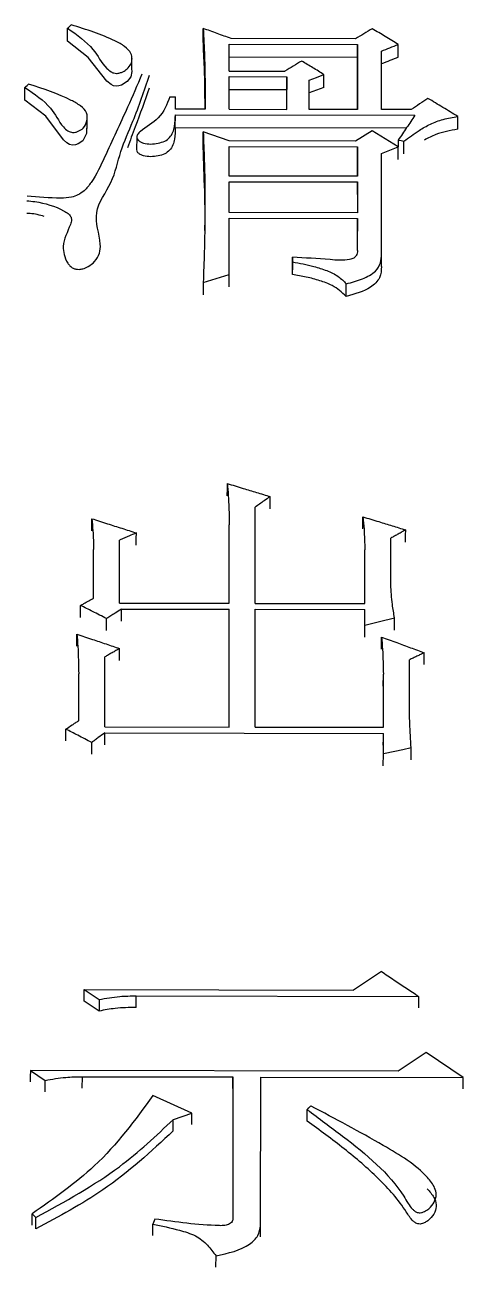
# Model space of a CAD drawing. Header units: millimetres. Extents: x 2451 to 4400, y 944 to 2322.
# Drawn here: x 2895.2 to 2897.75, y 2083.8 to 2091.03 of the extents above; entities that cross this region are included whole.
import ezdxf

# ---------------------------------------------------------------- set-up
doc = ezdxf.new("R2010")
doc.units = ezdxf.units.MM

msp = doc.modelspace()

# ---------------------------------------------------------------- linework, layer by layer
at = {"color": 7, "linetype": 'Continuous', "lineweight": 25}
for p, q in [((2895.4504, 2090.9407), (2895.4507, 2091.0155)), ((2897.1274, 2090.9538), (2896.4026, 2090.9551)), ((2896.3918, 2090.9226), (2897.1382, 2090.9212)), ((2896.3918, 2090.766), (2896.3918, 2090.9226)), ((2897.1382, 2090.9212), (2897.1382, 2090.5418)), ((2897.2788, 2090.5415), (2897.2788, 2090.8819)), ((2895.8237, 2090.7788), (2895.824, 2090.8534)), ((2896.3915, 2090.8479), (2897.1379, 2090.8466)), ((2897.138, 2090.5418), (2897.1379, 2090.8466)), ((2896.3918, 2090.766), (2896.7163, 2090.7654)), ((2896.3918, 2090.7333), (2896.7271, 2090.7327)), ((2896.3918, 2090.5432), (2896.3918, 2090.7333)), ((2896.7271, 2090.7327), (2896.7269, 2090.6583)), ((2896.7272, 2090.5426), (2896.7271, 2090.7327)), ((2896.3916, 2090.6589), (2896.7269, 2090.6583)), ((2896.7269, 2090.5426), (2896.7269, 2090.6583)), ((2896.857, 2090.5423), (2896.857, 2090.7128)), ((2896.0457, 2090.616), (2896.0781, 2090.616)), ((2896.0781, 2090.5438), (2896.0781, 2090.616)), ((2895.5647, 2090.4315), (2895.565, 2090.5056)), ((2896.0779, 2090.4368), (2896.0781, 2090.5109)), ((2896.2512, 2090.5434), (2896.0781, 2090.5438)), ((2896.0781, 2090.5109), (2897.4735, 2090.5083)), ((2896.3918, 2090.5432), (2896.7272, 2090.5426)), ((2897.1382, 2090.5418), (2896.857, 2090.5423)), ((2897.4519, 2090.5412), (2897.2788, 2090.5415)), ((2897.7221, 2090.4272), (2897.7224, 2090.5013)), ((2896.0779, 2090.4368), (2897.4237, 2090.4343)), ((2895.8529, 2090.3812), (2895.8526, 2090.3073)), ((2896.3918, 2090.3589), (2896.2404, 2090.4119)), ((2897.1274, 2090.3575), (2896.3918, 2090.3589)), ((2897.2248, 2090.4167), (2897.1274, 2090.3575)), ((2897.3762, 2090.3241), (2897.2248, 2090.4167)), ((2897.3762, 2090.3637), (2897.3761, 2090.3242)), ((2896.2472, 2090.0832), (2896.2401, 2090.3379)), ((2896.3918, 2090.3259), (2897.1382, 2090.3245)), ((2896.3918, 2090.154), (2896.3918, 2090.3259)), ((2897.1382, 2090.3245), (2897.1382, 2090.1526)), ((2897.2788, 2090.2847), (2897.3762, 2090.3241)), ((2897.2788, 2089.6999), (2897.2788, 2090.2847)), ((2897.138, 2090.1526), (2897.138, 2090.2507)), ((2897.1382, 2090.1526), (2896.3918, 2090.154)), ((2896.3918, 2090.1209), (2897.1382, 2090.1195)), ((2896.3918, 2089.9416), (2896.3918, 2090.1209)), ((2897.1382, 2090.1195), (2897.1382, 2089.9402)), ((2897.1382, 2089.9402), (2896.3918, 2089.9416)), ((2896.3918, 2089.9083), (2897.1382, 2089.907)), ((2896.3918, 2089.5811), (2896.3918, 2089.9083)), ((2897.1382, 2089.907), (2897.138, 2089.8337)), ((2897.1382, 2089.7202), (2897.1382, 2089.907)), ((2896.7596, 2089.6808), (2896.7594, 2089.6079)), ((2896.7594, 2089.581), (2896.7596, 2089.654)), ((2896.7596, 2089.654), (2896.7596, 2089.6808)), ((2897.2786, 2089.627), (2897.2788, 2089.6999)), ((2896.2404, 2089.5344), (2896.3918, 2089.5811)), ((2897.073, 2089.4533), (2897.0733, 2089.5262)), ((2896.5431, 2087.665), (2896.5432, 2088.2253)), ((2896.3915, 2088.0512), (2896.3917, 2088.1222)), ((2896.3917, 2087.6653), (2896.3917, 2088.1222)), ((2896.3914, 2087.6653), (2896.3915, 2088.0512)), ((2897.3328, 2087.7747), (2897.3328, 2088.0446)), ((2895.6018, 2087.9082), (2895.602, 2087.9787)), ((2895.602, 2087.6946), (2895.602, 2087.9787)), ((2895.7534, 2087.6665), (2895.7535, 2088.0337)), ((2897.1811, 2087.9053), (2897.1814, 2087.9758)), ((2897.1813, 2087.6638), (2897.1814, 2087.9758)), ((2895.7534, 2087.6665), (2896.3917, 2087.6653)), ((2895.7643, 2087.6317), (2896.3917, 2087.6305)), ((2896.3914, 2087.5605), (2896.3917, 2087.6305)), ((2896.3915, 2086.9446), (2896.3917, 2087.6305)), ((2896.543, 2086.9443), (2896.5431, 2087.6303)), ((2896.5431, 2087.665), (2897.1813, 2087.6638)), ((2896.5431, 2087.6303), (2897.1813, 2087.6291)), ((2897.1813, 2087.5386), (2897.1813, 2087.6291)), ((2895.6775, 2087.5062), (2895.6777, 2087.5762)), ((2897.1811, 2087.4687), (2897.1813, 2087.5386)), ((2895.6668, 2086.9459), (2895.6669, 2087.3529)), ((2897.4408, 2087.0763), (2897.4409, 2087.3357)), ((2895.5151, 2087.1857), (2895.5154, 2087.2552)), ((2895.5153, 2086.9814), (2895.5154, 2087.2552)), ((2897.2892, 2087.1825), (2897.2894, 2087.252)), ((2897.2894, 2086.9429), (2897.2894, 2087.252)), ((2895.6665, 2086.8417), (2895.6668, 2086.9107)), ((2895.6668, 2086.9459), (2896.3915, 2086.9446)), ((2895.6668, 2086.9107), (2897.2894, 2086.9077)), ((2896.543, 2086.9443), (2897.2894, 2086.9429)), ((2897.2893, 2086.7878), (2897.2894, 2086.9077)), ((2895.5908, 2086.7855), (2895.591, 2086.8545)), ((2897.2891, 2086.7189), (2897.2893, 2086.7878)), ((2897.2782, 2085.5204), (2897.1159, 2085.4124)), ((2895.5472, 2085.3481), (2895.5474, 2085.4153)), ((2895.5474, 2085.4153), (2895.634, 2085.3573)), ((2895.5474, 2085.4153), (2897.1159, 2085.4124)), ((2895.8501, 2085.3111), (2895.8503, 2085.3786)), ((2895.8503, 2085.3786), (2897.4945, 2085.3756)), ((2895.6337, 2085.2899), (2895.5472, 2085.3478)), ((2895.634, 2085.3573), (2895.6337, 2085.2899)), ((2897.5377, 2085.0493), (2897.3754, 2084.9405)), ((2897.754, 2084.9034), (2897.5377, 2085.0493)), ((2895.2336, 2084.9445), (2895.3201, 2084.886)), ((2897.3754, 2084.9405), (2895.2336, 2084.9445)), ((2895.3199, 2084.8195), (2895.3201, 2084.886)), ((2895.5362, 2084.8407), (2895.5365, 2084.9075)), ((2895.5365, 2084.9075), (2896.4127, 2084.9059)), ((2896.4127, 2084.9059), (2896.4124, 2084.0849)), ((2896.5746, 2084.0404), (2896.5749, 2084.9056)), ((2896.5749, 2084.9056), (2897.754, 2084.9034)), ((2896.1746, 2084.6947), (2895.9475, 2084.7974)), ((2896.8451, 2084.6489), (2896.8454, 2084.7155)), ((2896.0661, 2084.5919), (2896.0663, 2084.6584)), ((2896.0664, 2084.6584), (2896.1746, 2084.6947)), ((2895.2439, 2084.0434), (2895.2441, 2084.1092)), ((2895.2441, 2084.1092), (2895.2657, 2084.0871)), ((2895.2655, 2084.0215), (2895.2657, 2084.0871)), ((2895.9581, 2084.0784), (2895.9472, 2084.0489)), ((2896.5744, 2083.9746), (2896.5746, 2084.0403)), ((2896.3147, 2083.7981), (2896.315, 2083.8635))]:
    msp.add_line(p, q, dxfattribs=at)
at = {"color": 7, "linetype": 'Continuous', "lineweight": 25, "flags": 128}
for points in [[(2895.4507, 2091.0155), (2895.4562, 2091.0204), (2895.4643, 2091.0277), (2895.4723, 2091.0349)], [(2896.2401, 2090.9392), (2896.2402, 2090.9811), (2896.2403, 2091.014)], [(2895.8221, 2090.7778), (2895.8256, 2090.7622), (2895.8189, 2090.7319), (2895.7967, 2090.7042), (2895.7644, 2090.6841), (2895.7498, 2090.6794), (2895.7349, 2090.6778), (2895.7186, 2090.6805), (2895.7034, 2090.6872), (2895.6791, 2090.707), (2895.5699, 2090.8445), (2895.4504, 2090.9407), (2895.4504, 2090.9407)], [(2897.1379, 2090.8466), (2897.1381, 2090.8884), (2897.1382, 2090.9212)], [(2897.3759, 2090.8461), (2897.3761, 2090.8879), (2897.3762, 2090.9208)], [(2896.857, 2090.7128), (2896.9002, 2090.7291), (2896.9435, 2090.7453)], [(2896.9432, 2090.6709), (2896.9434, 2090.7126), (2896.9435, 2090.7453)], [(2895.2017, 2090.5957), (2895.2017, 2090.6228), (2895.2018, 2090.6464), (2895.2019, 2090.67)], [(2895.2019, 2090.67), (2895.2074, 2090.675), (2895.2155, 2090.6823), (2895.2236, 2090.6896)], [(2896.9432, 2090.6709), (2896.9, 2090.6547), (2896.8567, 2090.6384)], [(2895.5613, 2090.4321), (2895.5615, 2090.4021), (2895.54, 2090.3586), (2895.5125, 2090.3409), (2895.496, 2090.3357), (2895.4793, 2090.3345), (2895.4617, 2090.3387), (2895.4461, 2090.3476), (2895.4265, 2090.366), (2895.3233, 2090.5027), (2895.2017, 2090.5957), (2895.2017, 2090.5957)], [(2896.2401, 2090.3379), (2896.2403, 2090.3793), (2896.2404, 2090.4119)], [(2897.3762, 2090.3637), (2897.3924, 2090.3603), (2897.4086, 2090.357)], [(2897.4084, 2090.2831), (2897.4085, 2090.3082), (2897.4086, 2090.3326), (2897.4086, 2090.357)], [(2897.138, 2090.2507), (2897.1381, 2090.292), (2897.1382, 2090.3245)], [(2897.3759, 2090.2502), (2897.3761, 2090.2916), (2897.3762, 2090.3241)], [(2897.138, 2090.046), (2897.1381, 2090.0871), (2897.1382, 2090.1195)], [(2896.3916, 2089.5083), (2896.3917, 2089.549), (2896.3918, 2089.5811)], [(2896.2404, 2089.5344), (2896.2402, 2089.4936), (2896.2401, 2089.4617)], [(2896.3807, 2088.292), (2896.3808, 2088.3316), (2896.3809, 2088.363)], [(2896.6295, 2088.2161), (2896.6296, 2088.2556), (2896.6297, 2088.287)], [(2895.591, 2088.0874), (2895.5911, 2088.1269), (2895.5912, 2088.1582)], [(2897.1703, 2088.0983), (2897.1705, 2088.1378), (2897.1706, 2088.169)], [(2895.8506, 2088.0043), (2895.8507, 2088.0437), (2895.8509, 2088.0749)], [(2897.4191, 2088.0221), (2897.4192, 2088.0615), (2897.4194, 2088.0927)], [(2895.526, 2087.583), (2895.5262, 2087.622), (2895.5263, 2087.653)], [(2895.764, 2087.5617), (2895.7641, 2087.6007), (2895.7643, 2087.6317)], [(2897.1811, 2087.5591), (2897.1812, 2087.5981), (2897.1813, 2087.6291)], [(2897.1813, 2087.5386), (2897.2678, 2087.5593), (2897.3544, 2087.58)], [(2897.3541, 2087.5097), (2897.3543, 2087.5491), (2897.3544, 2087.58)], [(2895.5044, 2087.4161), (2895.5045, 2087.455), (2895.5046, 2087.4859)], [(2897.2784, 2087.3985), (2897.2785, 2087.4378), (2897.2786, 2087.4687)], [(2895.7532, 2087.332), (2895.7533, 2087.3708), (2895.7534, 2087.4017)], [(2897.5272, 2087.3078), (2897.5273, 2087.3466), (2897.5274, 2087.3774)], [(2895.4394, 2086.8632), (2895.4395, 2086.9017), (2895.4396, 2086.9323)], [(2897.2891, 2086.8387), (2897.2893, 2086.8772), (2897.2894, 2086.9077)], [(2897.4516, 2086.8228), (2897.4037, 2086.8125), (2897.3559, 2086.8022), (2897.2893, 2086.7878)], [(2897.4514, 2086.7539), (2897.4515, 2086.7923), (2897.4516, 2086.8228)], [(2897.4945, 2085.3756), (2897.4944, 2085.3378), (2897.4943, 2085.3084)], [(2895.2336, 2084.9445), (2895.2335, 2084.907), (2895.2333, 2084.8778)], [(2896.4124, 2084.8393), (2896.4126, 2084.8765), (2896.4127, 2084.9059)], [(2897.7538, 2084.8368), (2897.7539, 2084.874), (2897.754, 2084.9034)], [(2896.8453, 2084.7155), (2896.8561, 2084.7264), (2896.867, 2084.7373)], [(2896.1744, 2084.6284), (2896.1745, 2084.6655), (2896.1746, 2084.6947)], [(2895.947, 2083.9833), (2895.9471, 2084.0099), (2895.9472, 2084.0294), (2895.9472, 2084.0489)]]:
    msp.add_lwpolyline(points, dxfattribs=at)
at = {"color": 7, "linetype": 'Continuous', "lineweight": 25}
for points, knots in [([(2895.4507, 2091.0155), (2895.5058, 2090.9764), (2895.6032, 2090.9072), (2895.6498, 2090.8077), (2895.6976, 2090.7639), (2895.718, 2090.7545), (2895.736, 2090.7512), (2895.7552, 2090.7544), (2895.7766, 2090.7634), (2895.8009, 2090.7801), (2895.8218, 2090.8056), (2895.8279, 2090.8371), (2895.8204, 2090.8739), (2895.7844, 2090.9113), (2895.6709, 2090.9725), (2895.5604, 2091.0073), (2895.4723, 2091.0349)], [0, 0, 0, 0, 0.207529, 0.367371, 0.400834, 0.416669, 0.431353, 0.44814, 0.466693, 0.497247, 0.538463, 0.578548, 0.619958, 0.682144, 0.746848, 1, 1, 1, 1]), ([(2896.2403, 2091.014), (2896.2432, 2090.9593), (2896.2488, 2090.8538), (2896.2515, 2090.6969), (2896.2513, 2090.5946), (2896.2512, 2090.5434)], [0, 0, 0, 0, 0.3503573, 0.6751459, 1, 1, 1, 1]), ([(2896.4026, 2090.9551), (2896.3756, 2090.965), (2896.3215, 2090.9846), (2896.2674, 2091.0042), (2896.2403, 2091.014)], [0, 0, 0, 0, 0.500001, 1, 1, 1, 1]), ([(2897.2247, 2091.0122), (2897.2085, 2091.0025), (2897.176, 2090.983), (2897.1436, 2090.9635), (2897.1274, 2090.9538)], [0, 0, 0, 0, 0.500001, 1, 1, 1, 1]), ([(2897.3762, 2090.9208), (2897.3509, 2090.936), (2897.3004, 2090.9665), (2897.25, 2090.997), (2897.2247, 2091.0122)], [0, 0, 0, 0, 0.5000008, 1, 1, 1, 1]), ([(2896.2508, 2090.5434), (2896.2508, 2090.5733), (2896.2508, 2090.6545), (2896.2476, 2090.7865), (2896.2426, 2090.8883), (2896.2401, 2090.9392)], [0, 0, 0, 0, 0.22556, 0.612734, 1, 1, 1, 1]), ([(2897.2788, 2090.8819), (2897.295, 2090.8883), (2897.3275, 2090.9013), (2897.3599, 2090.9143), (2897.3762, 2090.9208)], [0, 0, 0, 0, 0.500003, 1, 1, 1, 1]), ([(2896.8137, 2090.824), (2896.7975, 2090.8142), (2896.765, 2090.7947), (2896.7325, 2090.7752), (2896.7163, 2090.7654)], [0, 0, 0, 0, 0.500001, 1, 1, 1, 1]), ([(2896.9435, 2090.7453), (2896.9219, 2090.7585), (2896.8786, 2090.7847), (2896.8353, 2090.8109), (2896.8137, 2090.824)], [0, 0, 0, 0, 0.5000009, 1, 1, 1, 1]), ([(2897.3759, 2090.8461), (2897.3597, 2090.8397), (2897.3272, 2090.8267), (2897.2948, 2090.8137), (2897.2786, 2090.8073)], [0, 0, 0, 0, 0.5, 1, 1, 1, 1]), ([(2895.2137, 2090.0099), (2895.2292, 2090.0085), (2895.3055, 2090.0015), (2895.3899, 2089.9744), (2895.4532, 2089.9375), (2895.47, 2089.9192), (2895.4757, 2089.8966), (2895.4561, 2089.8382), (2895.4183, 2089.7726), (2895.4294, 2089.6954), (2895.443, 2089.6568), (2895.4636, 2089.6303), (2895.4798, 2089.6178), (2895.4992, 2089.6112), (2895.5193, 2089.6098), (2895.5443, 2089.614), (2895.5768, 2089.6284), (2895.6128, 2089.6583), (2895.6409, 2089.7035), (2895.6439, 2089.8012), (2895.5845, 2089.944), (2895.7194, 2090.115), (2895.7535, 2090.2976), (2895.8471, 2090.503), (2895.8968, 2090.6515), (2895.9267, 2090.741)], [0, 0, 0, 0, 0.018372, 0.09018, 0.104389, 0.115453, 0.126572, 0.142758, 0.217784, 0.244447, 0.274692, 0.285077, 0.295554, 0.302686, 0.309828, 0.318805, 0.332327, 0.354456, 0.384464, 0.414513, 0.520641, 0.627165, 0.733315, 0.839446, 1, 1, 1, 1]), ([(2895.8838, 2090.7481), (2895.856, 2090.6836), (2895.7866, 2090.5222), (2895.6872, 2090.3119), (2895.6121, 2090.1464), (2895.5548, 2090.0733), (2895.5148, 2090.0436), (2895.4672, 2090.0273), (2895.3651, 2090.0234), (2895.2794, 2090.031), (2895.2144, 2090.0367)], [0, 0, 0, 0, 0.212252, 0.530308, 0.693839, 0.751564, 0.787267, 0.817419, 0.861564, 1, 1, 1, 1]), ([(2895.2019, 2090.67), (2895.2581, 2090.6324), (2895.3574, 2090.5658), (2895.3999, 2090.4656), (2895.4451, 2090.4207), (2895.4649, 2090.4109), (2895.4802, 2090.4076), (2895.4971, 2090.4092), (2895.519, 2090.4166), (2895.5503, 2090.4365), (2895.5633, 2090.4761), (2895.5694, 2090.524), (2895.5266, 2090.565), (2895.4177, 2090.6262), (2895.3096, 2090.6615), (2895.2236, 2090.6896)], [0, 0, 0, 0, 0.207995, 0.367553, 0.405469, 0.419368, 0.432327, 0.447276, 0.463532, 0.497492, 0.558301, 0.619643, 0.682123, 0.746666, 1, 1, 1, 1]), ([(2895.9265, 2090.6666), (2895.8994, 2090.5914), (2895.8578, 2090.4757), (2895.8141, 2090.3593), (2895.7987, 2090.3185)], [0, 0, 0, 0, 0.649241, 1, 1, 1, 1]), ([(2896.0457, 2090.616), (2896.0293, 2090.5724), (2895.9999, 2090.4936), (2895.9006, 2090.4359), (2895.8552, 2090.3972), (2895.851, 2090.3784), (2895.8597, 2090.3635), (2895.8737, 2090.353), (2895.8984, 2090.3431), (2895.9352, 2090.3389), (2895.9779, 2090.3444), (2896.0177, 2090.3558), (2896.0596, 2090.3879), (2896.0751, 2090.4436), (2896.0771, 2090.4885), (2896.0781, 2090.5109)], [0, 0, 0, 0, 0.231115, 0.416996, 0.453479, 0.487626, 0.51108, 0.53533, 0.560618, 0.61156, 0.663004, 0.713337, 0.761901, 0.881096, 1, 1, 1, 1]), ([(2897.5493, 2090.6067), (2897.533, 2090.5958), (2897.5006, 2090.574), (2897.4681, 2090.5521), (2897.4519, 2090.5412)], [0, 0, 0, 0, 0.500001, 1, 1, 1, 1]), ([(2897.7223, 2090.5013), (2897.6935, 2090.5189), (2897.6358, 2090.554), (2897.5781, 2090.5891), (2897.5493, 2090.6067)], [0, 0, 0, 0, 0.500001, 1, 1, 1, 1]), ([(2897.4735, 2090.5083), (2897.4573, 2090.4842), (2897.4249, 2090.4361), (2897.3924, 2090.3878), (2897.3762, 2090.3637)], [0, 0, 0, 0, 0.5, 1, 1, 1, 1]), ([(2897.4086, 2090.357), (2897.4378, 2090.3785), (2897.486, 2090.4139), (2897.5617, 2090.4581), (2897.6375, 2090.487), (2897.6939, 2090.4965), (2897.7224, 2090.5013)], [0, 0, 0, 0, 0.333781, 0.552151, 0.77417, 1, 1, 1, 1]), ([(2896.0779, 2090.4368), (2896.0769, 2090.4144), (2896.0749, 2090.3696), (2896.0594, 2090.3139), (2896.0174, 2090.2819), (2895.9777, 2090.2705), (2895.9349, 2090.265), (2895.8983, 2090.2692), (2895.8732, 2090.2791), (2895.8602, 2090.2896), (2895.8524, 2090.2986), (2895.8534, 2090.3033), (2895.8535, 2090.3036)], [0, 0, 0, 0, 0.2312351, 0.4630607, 0.5575595, 0.6555475, 0.7557185, 0.85491, 0.9041353, 0.9513217, 0.9969414, 1, 1, 1, 1]), ([(2897.7221, 2090.4272), (2897.6781, 2090.4192), (2897.6071, 2090.4064), (2897.5502, 2090.3758), (2897.5285, 2090.3641)], [0, 0, 0, 0, 0.619365, 1, 1, 1, 1]), ([(2896.2404, 2090.4119), (2896.2426, 2090.3563), (2896.2495, 2090.1836), (2896.2529, 2089.8916), (2896.2445, 2089.6535), (2896.2404, 2089.5344)], [0, 0, 0, 0, 0.191482, 0.59559, 1, 1, 1, 1]), ([(2896.2479, 2090.0851), (2896.2484, 2090.0364), (2896.2492, 2089.9525), (2896.2488, 2089.8706), (2896.2486, 2089.8362)], [0, 0, 0, 0, 0.580544, 1, 1, 1, 1]), ([(2895.3147, 2089.9193), (2895.2876, 2089.9263), (2895.2546, 2089.9349), (2895.2197, 2089.9362), (2895.2134, 2089.9365)], [0, 0, 0, 0, 0.82055, 1, 1, 1, 1]), ([(2897.1383, 2089.7202), (2897.1378, 2089.7101), (2897.137, 2089.694), (2897.1183, 2089.6746), (2897.0651, 2089.6595), (2896.9422, 2089.6715), (2896.8321, 2089.6771), (2896.7596, 2089.6808)], [0, 0, 0, 0, 0.101292, 0.161492, 0.224995, 0.489361, 1, 1, 1, 1]), ([(2896.7596, 2089.654), (2896.8017, 2089.6463), (2896.8707, 2089.6336), (2896.9598, 2089.6046), (2897.0286, 2089.5725), (2897.0586, 2089.5415), (2897.0733, 2089.5262)], [0, 0, 0, 0, 0.347314, 0.569762, 0.788105, 1, 1, 1, 1]), ([(2897.0733, 2089.5262), (2897.1053, 2089.5349), (2897.1683, 2089.5521), (2897.2446, 2089.5931), (2897.276, 2089.6483), (2897.2779, 2089.6827), (2897.2788, 2089.6999)], [0, 0, 0, 0, 0.291832, 0.574338, 0.788145, 1, 1, 1, 1]), ([(2897.073, 2089.4533), (2897.048, 2089.4762), (2897.0061, 2089.5145), (2896.9189, 2089.5455), (2896.8412, 2089.5667), (2896.7867, 2089.5763), (2896.7594, 2089.581)], [0, 0, 0, 0, 0.328972, 0.550181, 0.774311, 1, 1, 1, 1]), ([(2897.2786, 2089.6268), (2897.2774, 2089.6048), (2897.2749, 2089.5604), (2897.2065, 2089.4889), (2897.1243, 2089.467), (2897.073, 2089.4533)], [0, 0, 0, 0, 0.270016, 0.54466, 1, 1, 1, 1]), ([(2896.3809, 2088.363), (2896.3828, 2088.3394), (2896.3866, 2088.2923), (2896.3906, 2088.2121), (2896.3913, 2088.1553), (2896.3917, 2088.1222)], [0, 0, 0, 0, 0.294321, 0.588654, 1, 1, 1, 1]), ([(2896.3809, 2088.363), (2896.4115, 2088.3537), (2896.4683, 2088.3363), (2896.5512, 2088.311), (2896.6036, 2088.295), (2896.6297, 2088.287)], [0, 0, 0, 0, 0.368853, 0.684427, 1, 1, 1, 1]), ([(2896.6297, 2088.287), (2896.618, 2088.2787), (2896.5978, 2088.2642), (2896.5689, 2088.2436), (2896.5518, 2088.2314), (2896.5432, 2088.2253)], [0, 0, 0, 0, 0.404836, 0.702418, 1, 1, 1, 1]), ([(2895.5912, 2088.1582), (2895.5937, 2088.1346), (2895.5981, 2088.0929), (2895.6007, 2088.0331), (2895.6016, 2087.9968), (2895.602, 2087.9787)], [0, 0, 0, 0, 0.395544, 0.697723, 1, 1, 1, 1]), ([(2895.5912, 2088.1582), (2895.6216, 2088.1484), (2895.6801, 2088.1297), (2895.7666, 2088.102), (2895.8228, 2088.084), (2895.8509, 2088.0749)], [0, 0, 0, 0, 0.350919, 0.675459, 1, 1, 1, 1]), ([(2897.1706, 2088.169), (2897.1728, 2088.145), (2897.177, 2088.1009), (2897.1799, 2088.0364), (2897.1809, 2087.996), (2897.1814, 2087.9758)], [0, 0, 0, 0, 0.373871, 0.686891, 1, 1, 1, 1]), ([(2897.1706, 2088.169), (2897.2012, 2088.1597), (2897.2579, 2088.1423), (2897.3408, 2088.1168), (2897.3932, 2088.1008), (2897.4194, 2088.0927)], [0, 0, 0, 0, 0.3688531, 0.6844265, 1, 1, 1, 1]), ([(2895.8509, 2088.0749), (2895.8366, 2088.0689), (2895.8132, 2088.059), (2895.7808, 2088.0453), (2895.7626, 2088.0376), (2895.7535, 2088.0337)], [0, 0, 0, 0, 0.4397276, 0.7198639, 1, 1, 1, 1]), ([(2897.4194, 2088.0927), (2897.4121, 2088.0887), (2897.3977, 2088.0807), (2897.3761, 2088.0687), (2897.3545, 2088.0566), (2897.34, 2088.0486), (2897.3328, 2088.0446)], [0, 0, 0, 0, 0.25, 0.5, 0.75, 1, 1, 1, 1]), ([(2897.3544, 2087.58), (2897.35, 2087.6063), (2897.3423, 2087.6517), (2897.3352, 2087.7167), (2897.3336, 2087.7553), (2897.3328, 2087.7747)], [0, 0, 0, 0, 0.405142, 0.70235, 1, 1, 1, 1]), ([(2895.5263, 2087.653), (2895.5326, 2087.6565), (2895.5484, 2087.6651), (2895.5736, 2087.679), (2895.5925, 2087.6894), (2895.602, 2087.6946)], [0, 0, 0, 0, 0.25, 0.625, 1, 1, 1, 1]), ([(2895.6777, 2087.5762), (2895.6641, 2087.5831), (2895.637, 2087.5969), (2895.5865, 2087.6225), (2895.5496, 2087.6412), (2895.5263, 2087.653)], [0, 0, 0, 0, 0.2690544, 0.5381087, 1, 1, 1, 1]), ([(2895.7643, 2087.6317), (2895.7519, 2087.6238), (2895.7313, 2087.6106), (2895.7024, 2087.592), (2895.686, 2087.5815), (2895.6777, 2087.5762)], [0, 0, 0, 0, 0.428365, 0.714182, 1, 1, 1, 1]), ([(2895.5046, 2087.4859), (2895.5066, 2087.4617), (2895.5107, 2087.4113), (2895.514, 2087.3344), (2895.5149, 2087.2816), (2895.5154, 2087.2552)], [0, 0, 0, 0, 0.314835, 0.657358, 1, 1, 1, 1]), ([(2895.5046, 2087.4859), (2895.5348, 2087.4757), (2895.5913, 2087.4566), (2895.6742, 2087.4285), (2895.727, 2087.4106), (2895.7534, 2087.4017)], [0, 0, 0, 0, 0.363442, 0.681721, 1, 1, 1, 1]), ([(2897.2786, 2087.4687), (2897.2807, 2087.4445), (2897.2849, 2087.3965), (2897.288, 2087.3242), (2897.289, 2087.276), (2897.2894, 2087.252)], [0, 0, 0, 0, 0.33488, 0.667383, 1, 1, 1, 1]), ([(2897.2786, 2087.4687), (2897.3083, 2087.4578), (2897.3646, 2087.4372), (2897.4475, 2087.4067), (2897.5008, 2087.3872), (2897.5274, 2087.3774)], [0, 0, 0, 0, 0.357822, 0.678911, 1, 1, 1, 1]), ([(2895.7534, 2087.4017), (2895.7462, 2087.3976), (2895.7318, 2087.3895), (2895.7101, 2087.3773), (2895.6885, 2087.3651), (2895.6741, 2087.357), (2895.6669, 2087.3529)], [0, 0, 0, 0, 0.2500001, 0.5000001, 0.7500002, 1, 1, 1, 1]), ([(2897.5274, 2087.3774), (2897.5202, 2087.374), (2897.5058, 2087.367), (2897.4842, 2087.3566), (2897.4625, 2087.3461), (2897.4481, 2087.3391), (2897.4409, 2087.3357)], [0, 0, 0, 0, 0.25, 0.5, 0.75, 1, 1, 1, 1]), ([(2897.4516, 2086.8228), (2897.4498, 2086.8469), (2897.4462, 2086.895), (2897.4421, 2086.9795), (2897.4413, 2087.0399), (2897.4408, 2087.0763)], [0, 0, 0, 0, 0.2843091, 0.5686289, 1, 1, 1, 1]), ([(2895.4396, 2086.9323), (2895.4522, 2086.9405), (2895.4712, 2086.9528), (2895.4964, 2086.9691), (2895.509, 2086.9773), (2895.5153, 2086.9814)], [0, 0, 0, 0, 0.5, 0.75, 1, 1, 1, 1]), ([(2895.591, 2086.8545), (2895.5775, 2086.8614), (2895.5503, 2086.8754), (2895.4998, 2086.9014), (2895.4629, 2086.9203), (2895.4396, 2086.9323)], [0, 0, 0, 0, 0.269054, 0.538109, 1, 1, 1, 1]), ([(2895.6668, 2086.9107), (2895.6542, 2086.9013), (2895.6352, 2086.8873), (2895.61, 2086.8685), (2895.5974, 2086.8592), (2895.591, 2086.8545)], [0, 0, 0, 0, 0.5, 0.75, 1, 1, 1, 1]), ([(2897.2782, 2085.5204), (2897.3029, 2085.5038), (2897.3513, 2085.4715), (2897.4234, 2085.4232), (2897.4708, 2085.3914), (2897.4945, 2085.3756)], [0, 0, 0, 0, 0.342688, 0.671344, 1, 1, 1, 1]), ([(2895.634, 2085.3573), (2895.6737, 2085.3644), (2895.7449, 2085.3771), (2895.818, 2085.3781), (2895.8503, 2085.3786)], [0, 0, 0, 0, 0.558835, 1, 1, 1, 1]), ([(2895.8501, 2085.3111), (2895.809, 2085.3104), (2895.7357, 2085.309), (2895.6648, 2085.2957), (2895.6337, 2085.2899)], [0, 0, 0, 0, 0.5610855, 1, 1, 1, 1]), ([(2895.3201, 2084.886), (2895.3599, 2084.8932), (2895.431, 2084.906), (2895.5042, 2084.9071), (2895.5365, 2084.9075)], [0, 0, 0, 0, 0.558835, 1, 1, 1, 1]), ([(2895.9474, 2084.7974), (2895.8437, 2084.6551), (2895.6568, 2084.3986), (2895.3712, 2084.1984), (2895.2441, 2084.1092)], [0, 0, 0, 0, 0.554743, 1, 1, 1, 1]), ([(2896.8454, 2084.7155), (2896.9144, 2084.6646), (2897.1222, 2084.5115), (2897.3389, 2084.3325), (2897.4315, 2084.1716), (2897.452, 2084.1422), (2897.471, 2084.1249), (2897.4845, 2084.1173), (2897.4986, 2084.1146), (2897.5131, 2084.1159), (2897.5331, 2084.1229), (2897.5609, 2084.1424), (2897.5881, 2084.1761), (2897.6009, 2084.2195), (2897.5877, 2084.2704), (2897.5025, 2084.38), (2897.2471, 2084.5357), (2897.0094, 2084.6619), (2896.8673, 2084.7372), (2896.867, 2084.7373)], [0, 0, 0, 0, 0.129751, 0.390616, 0.417721, 0.44078, 0.449022, 0.457342, 0.462693, 0.468031, 0.47654, 0.491679, 0.518135, 0.5454, 0.568563, 0.608437, 0.767667, 0.999422, 1, 1, 1, 1]), ([(2895.2657, 2084.0871), (2895.4353, 2084.1802), (2895.7358, 2084.3454), (2895.966, 2084.5634), (2896.0664, 2084.6584)], [0, 0, 0, 0, 0.564156, 1, 1, 1, 1]), ([(2897.5454, 2084.2551), (2897.5594, 2084.2386), (2897.5838, 2084.21), (2897.6004, 2084.1621), (2897.5915, 2084.1168), (2897.5667, 2084.0829), (2897.5399, 2084.0615), (2897.5206, 2084.0521), (2897.5036, 2084.0487), (2897.49, 2084.0499), (2897.4755, 2084.0558), (2897.4484, 2084.0773), (2897.3941, 2084.1733), (2897.2647, 2084.3174), (2897.0637, 2084.4899), (2896.9182, 2084.5958), (2896.8451, 2084.6489)], [0, 0, 0, 0, 0.056587, 0.098625, 0.141054, 0.187024, 0.208836, 0.226449, 0.236597, 0.246843, 0.2555, 0.272181, 0.331956, 0.55531, 0.776816, 1, 1, 1, 1]), ([(2896.0661, 2084.5919), (2895.9364, 2084.4717), (2895.7029, 2084.2552), (2895.4001, 2084.0933), (2895.2655, 2084.0213)], [0, 0, 0, 0, 0.555407, 1, 1, 1, 1]), ([(2896.4121, 2084.0849), (2896.4127, 2084.0822), (2896.4139, 2084.0769), (2896.4114, 2084.0678), (2896.4048, 2084.0586), (2896.3905, 2084.0476), (2896.3658, 2084.0393), (2896.2173, 2084.0419), (2896.0825, 2084.0609), (2895.9581, 2084.0784)], [0, 0, 0, 0, 0.021772, 0.042916, 0.073493, 0.104882, 0.166661, 0.230772, 1, 1, 1, 1]), ([(2895.9472, 2084.0489), (2895.9987, 2084.0379), (2896.0832, 2084.0199), (2896.1978, 2083.9855), (2896.2675, 2083.9284), (2896.2992, 2083.885), (2896.315, 2083.8635)], [0, 0, 0, 0, 0.3492702, 0.5727501, 0.7884516, 1, 1, 1, 1]), ([(2896.315, 2083.8635), (2896.3863, 2083.8794), (2896.4845, 2083.9014), (2896.5642, 2083.98), (2896.5712, 2084.0204), (2896.5746, 2084.0404)], [0, 0, 0, 0, 0.574617, 0.790317, 1, 1, 1, 1])]:
    msp.add_open_spline(points, degree=3, knots=knots, dxfattribs=at)

doc.saveas('drawing.dxf')
